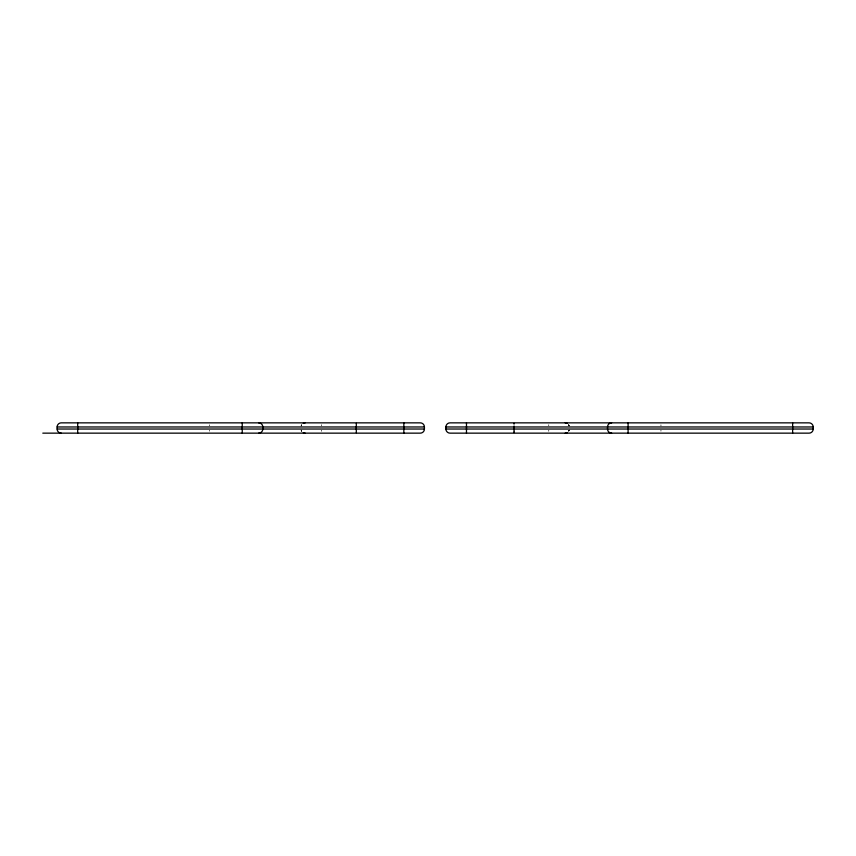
<?xml version="1.0" encoding="UTF-8"?>
<svg xmlns="http://www.w3.org/2000/svg" width="856" height="856" viewBox="0 0 856 856"><rect width="100%" height="100%" fill="white"/><g stroke="black" fill="none" stroke-linecap="round" stroke-linejoin="round"><path stroke-width="0.64" stroke-dasharray="4.28 3.21" d="M209.378 425.839L209.399 424.811M660.96 430.161L660.939 431.146M301.087 426.224L301.687 424.726A4.109 4.109 0 0 0 301.173 425.839L301.473 425.079M568.855 430.921L569.154 430.161A4.109 4.109 0 0 1 568.641 431.274L569.251 429.776M568.641 424.726L569.154 425.839A4.109 4.109 0 0 0 568.641 424.726L569.251 426.224M301.687 431.274L301.173 430.161A4.109 4.109 0 0 0 301.687 431.274L301.087 429.776M660.939 424.854L660.96 425.839M209.399 431.189L209.378 430.161M548.75 424.726L548.75 425.839M548.75 430.161L548.75 431.274M321.589 424.726L321.589 425.839M321.589 430.161L321.589 431.274"/><path stroke-width="1.28" d="M514.06 429.605L514.06 426.641M514.06 430.29L514.049 430.996M514.049 431.478L514.017 432.612M356.31 423.335L356.31 432.665M61.247 433.147A4.109 4.109 0 0 1 57.127 429.027L57.127 426.973L424.426 426.973L424.426 429.027A4.109 4.109 0 0 1 420.307 433.147L42.8 433.147M445.912 426.973L813.2 426.973L813.2 429.027A4.109 4.109 0 0 1 809.091 433.147L450.021 433.147A4.109 4.109 0 0 1 445.912 429.027L445.912 426.973A4.109 4.109 0 0 1 450.021 422.853L809.091 422.853A4.109 4.109 0 0 1 813.2 426.973M57.127 429.027L424.426 429.027M445.912 429.027L813.2 429.027M514.017 423.335L514.039 424.127M514.06 426.01L514.06 426.555M792.635 422.875L792.635 433.125M628.09 422.875L628.09 433.125M466.477 422.875L466.477 433.125M403.85 422.875L403.85 433.125M242.237 422.875L242.237 433.125M77.693 422.875L77.693 433.125M57.127 426.973A4.109 4.109 0 0 1 61.247 422.853L420.307 422.853A4.109 4.109 0 0 1 424.426 426.973M258.694 422.853A4.12 4.12 0 0 1 262.813 426.973L262.813 429.027A4.12 4.12 0 0 1 258.694 433.147M305.132 433.147A4.109 4.109 0 0 1 303.238 432.687M303.238 423.313A4.109 4.109 0 0 1 305.132 422.853M611.633 422.853A4.109 4.109 0 0 0 607.525 426.973L607.525 429.027A4.12 4.12 0 0 0 611.633 433.147M567.089 432.687A4.109 4.109 0 0 1 565.206 433.147M565.206 422.853A4.109 4.109 0 0 1 567.089 423.313"/></g></svg>
